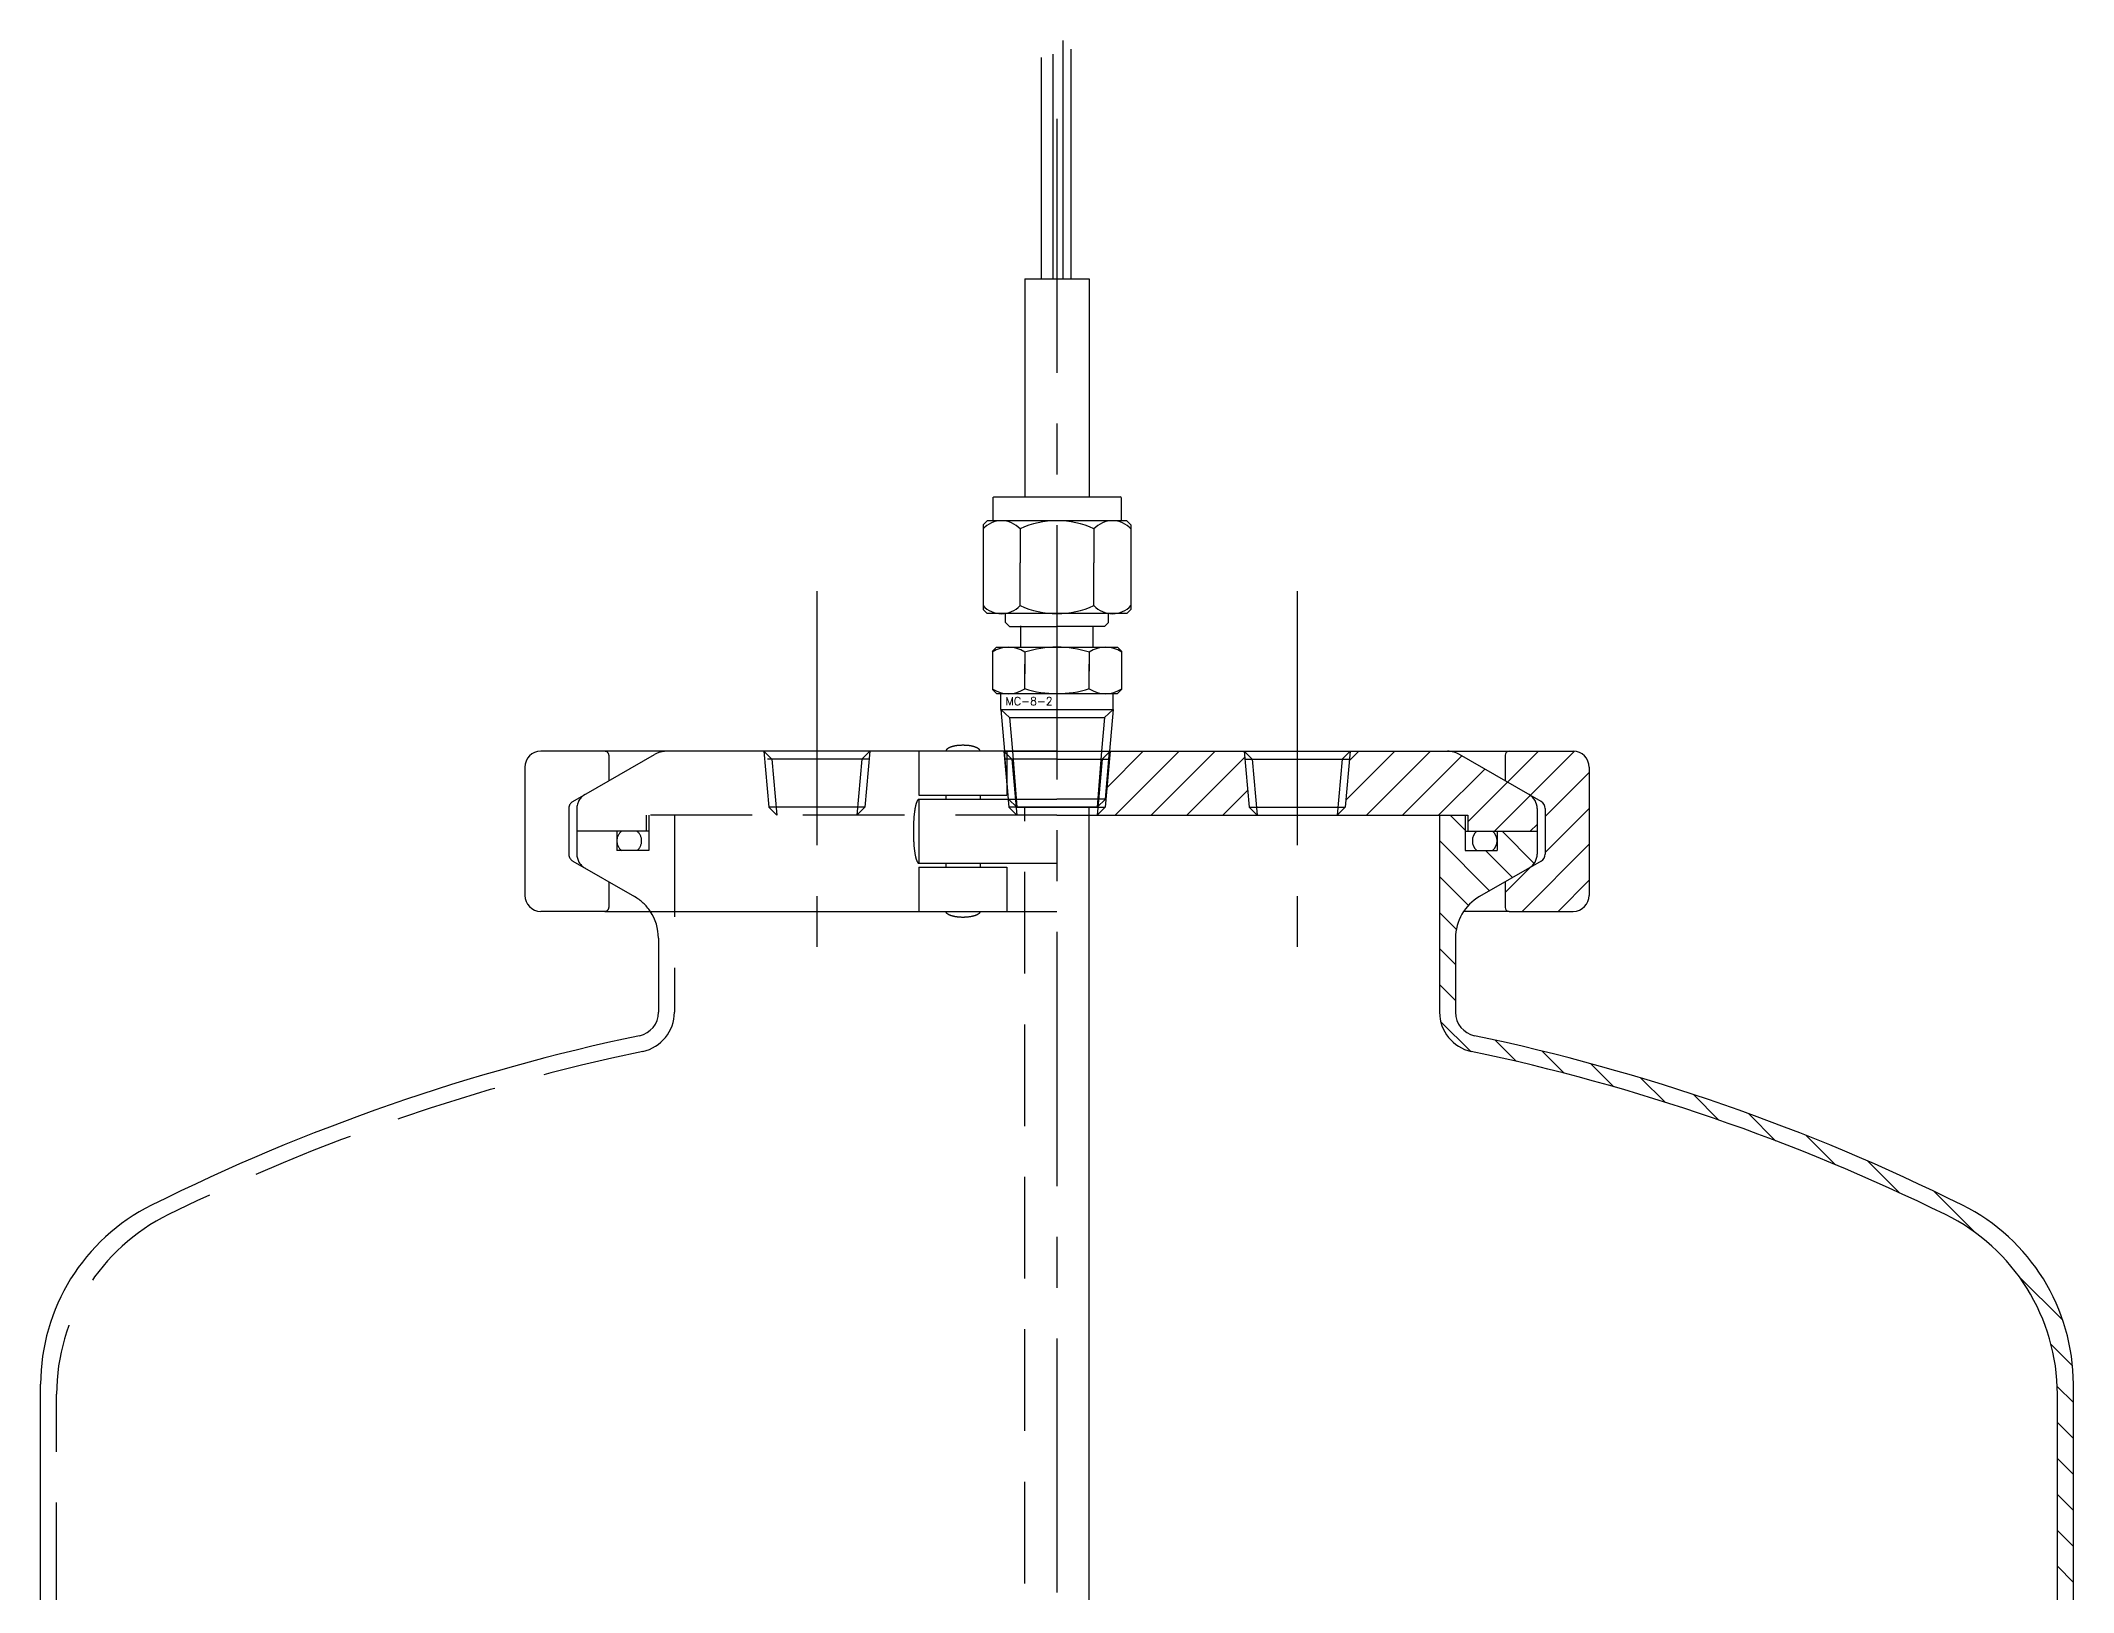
# Model space of a CAD drawing. Extents: x -205 to 175, y -979 to 175.
# Drawn here: x -127 to 127, y -405.1 to -211.2 of the extents above; entities that cross this region are included whole.
import ezdxf

# ---------------------------------------------------------------- set-up
doc = ezdxf.new("R2010")
doc.units = 0
doc.linetypes.add('CENTER', pattern=[50.8, 31.75, -6.35, 6.35, -6.35])
doc.linetypes.add('DASHED', pattern=[19.05, 12.7, -6.35])
doc.layers.get('0').update_dxf_attribs({"linetype": 'CONTINUOUS'})
doc.layers.add('CENTER', color=1, linetype='CENTER')
doc.styles.get("Standard").update_dxf_attribs({"font": 'txt.shx', "height": 3, "bigfont": 'bigfont.shx'})

# ---------------------------------------------------------------- blocks, each defined once
blk = doc.blocks.new('*X1')
at = {"color": 0, "linetype": 'CONTINUOUS'}
for p, q in [((51, -309.87), (49.13, -308)), ((54.06, -317.43), (47.8, -311.16)), ((56.91, -315.78), (53.53, -312.4)), ((59.63, -314.01), (55.62, -310)), ((51.41, -319.26), (47.8, -315.65)), ((49.9, -322.25), (47.8, -320.14)), ((49.8, -326.63), (47.8, -324.63)), ((49.8, -331.12), (47.8, -329.12)), ((51.65, -337.47), (47.93, -333.75)), ((57.43, -338.75), (54.77, -336.1)), ((63.39, -340.22), (60.63, -337.46)), ((69.57, -341.91), (66.69, -339.03)), ((76, -343.85), (72.97, -340.83)), ((82.72, -346.08), (79.53, -342.89)), ((89.78, -348.66), (86.39, -345.26)), ((97.26, -351.65), (93.62, -348)), ((105.27, -355.16), (101.3, -351.2)), ((114.73, -360.13), (109.56, -354.96)), ((125.68, -371.09), (120.2, -365.6)), ((126.89, -376.79), (124.21, -374.11)), ((127, -381.38), (124.98, -379.36)), ((127, -385.87), (125, -383.87)), ((127, -390.36), (125, -388.36)), ((127, -394.85), (125, -392.85)), ((127, -399.34), (125, -397.34)), ((127, -403.83), (125, -401.83))]:
    blk.add_line(p, q, dxfattribs=at)
blk = doc.blocks.new('*X5')
at = {"color": 0, "linetype": 'CONTINUOUS'}
for p, q in [((6.22, -304.55), (10.77, -300)), ((7.26, -308), (15.26, -300)), ((11.75, -308), (19.75, -300)), ((16.24, -308), (23.45, -300.79)), ((36.08, -306.12), (42.2, -300)), ((36.52, -301.19), (37.71, -300)), ((38.69, -308), (46.69, -300)), ((43.18, -308), (50.6, -300.57)), ((47.67, -308), (53.45, -302.22)), ((56.3, -303.86), (60.16, -300)), ((59.14, -305.51), (64.64, -300.01)), ((51.35, -308.81), (56.3, -303.86)), ((61, -308.14), (66.5, -302.64)), ((20.73, -308), (23.81, -304.91)), ((54.65, -310), (59.14, -305.51)), ((61, -312.63), (66.5, -307.13)), ((59.14, -310), (60, -309.14)), ((58.12, -320), (66.5, -311.62)), ((56, -317.63), (59.12, -314.51)), ((62.61, -320), (66.5, -316.11))]:
    blk.add_line(p, q, dxfattribs=at)
blk = doc.blocks.new('*U8')
at = {"color": 7, "linetype": 'CONTINUOUS'}
blk.add_text('MC-8-2', height=1, dxfattribs=at).set_placement((-6.42, -294.24))

msp = doc.modelspace()

# ---------------------------------------------------------------- linework, layer by layer
at = {"color": 7, "linetype": 'CONTINUOUS'}
for p, q in [((-1.94, -240.97), (-1.94, -213.33)), ((-0.49, -240.97), (-0.49, -212.92)), ((0.75, -240.93), (0.75, -211.22)), ((1.79, -240.97), (1.79, -212.29)), ((-4, -240.97), (4, -240.97)), ((-4, -240.97), (-4, -268.2)), ((4, -240.97), (4, -268.2)), ((-8, -268.3), (-7.9, -268.2)), ((-8, -268.3), (-8, -271.2)), ((-7.9, -268.2), (7.9, -268.2)), ((8, -268.3), (7.9, -268.2)), ((8, -268.3), (8, -271.2)), ((-9.24, -271.7), (-8.74, -271.2)), ((-9.24, -271.7), (-9.24, -282.3)), ((8.74, -271.2), (-8.74, -271.2)), ((9.24, -271.7), (8.74, -271.2)), ((9.24, -271.7), (9.24, -282.3)), ((-4.62, -272.21), (-4.62, -276.45)), ((-4.62, -272.21), (-4.62, -276.45)), ((4.62, -272.21), (4.62, -276.45)), ((-4.62, -281.79), (-4.62, -276.45)), ((4.62, -281.79), (4.62, -276.45)), ((-8.74, -282.8), (-9.24, -282.3)), ((8.74, -282.8), (-8.74, -282.8)), ((-6.43, -283.92), (-6.43, -282.8)), ((-5.93, -284.42), (-6.43, -283.92)), ((-5.93, -284.42), (0, -284.42)), ((-4.5, -287), (-4.5, -284.32)), ((5.93, -284.42), (0, -284.42)), ((4.5, -287), (4.5, -284.32)), ((5.93, -284.42), (6.43, -283.92)), ((6.43, -283.92), (6.43, -282.8)), ((8.74, -282.8), (9.24, -282.3)), ((-8.08, -287.5), (-7.58, -287)), ((-7.58, -287), (7.58, -287)), ((-6, -287), (6, -287)), ((7.58, -287), (8.08, -287.5)), ((-8.08, -287.5), (-8.08, -292.3)), ((-4.04, -287.62), (-4.04, -290.31)), ((-4.04, -287.62), (-4.04, -290)), ((-4.04, -292.18), (-4.04, -289.12)), ((4.04, -287.62), (4.04, -290)), ((4.04, -287.62), (4.04, -290)), ((4.04, -292.18), (4.04, -289.12)), ((8.08, -287.5), (8.08, -292.3)), ((-8.08, -292.3), (-7.58, -292.8)), ((-7.58, -292.8), (7.58, -292.8)), ((-7.58, -292.8), (7.58, -292.8)), ((-7, -294.8), (-7, -292.8)), ((-6, -292.8), (6, -292.8)), ((-5.5, -292.8), (5.5, -292.8)), ((7, -294.8), (7, -292.8)), ((7.58, -292.8), (8.08, -292.3)), ((-7, -294.8), (-6.57, -300)), ((-7, -294.8), (-5.92, -295.8)), ((-7, -294.8), (7, -294.8)), ((-5.92, -295.8), (-5.57, -300)), ((-5.92, -295.8), (5.92, -295.8)), ((5.92, -295.8), (5.57, -300)), ((7, -294.8), (5.92, -295.8)), ((7, -294.8), (6.57, -300)), ((-66.5, -302), (-66.5, -318)), ((-56.5, -300), (-64.5, -300)), ((-48.8, -300), (-56.5, -300)), ((0, -300), (-48.8, -300)), ((-17.25, -300), (-17.25, -305.5)), ((-6.57, -300), (6.57, -300)), ((-6.25, -300), (-6.25, -305.5)), ((0, -300), (48.8, -300)), ((0, -301), (6.54, -301)), ((5.57, -300), (5, -307)), ((5.63, -301), (5, -308)), ((6.63, -300), (5.63, -301)), ((6.63, -300), (6, -307)), ((6.08, -306), (6.57, -300)), ((23.37, -300), (24.37, -301)), ((23.37, -300), (24, -307)), ((23.46, -301), (36.54, -301)), ((24.37, -301), (25, -308)), ((35.63, -301), (35, -308)), ((36.63, -300), (35.63, -301)), ((36.63, -300), (36, -307)), ((48.8, -300), (56.5, -300)), ((60.5, -306.29), (50.3, -300.4)), ((56, -300.5), (56, -303.69)), ((56.5, -300), (64.5, -300)), ((66.5, -302), (66.5, -318)), ((-17.25, -305.5), (-6.25, -305.5)), ((-17.25, -306), (-17.25, -314)), ((-17.25, -306), (0, -306)), ((-13.89, -305.5), (-13.89, -306)), ((-9.61, -305.5), (-9.61, -306)), ((-5, -307), (0, -307)), ((6.08, -306), (0, -306)), ((0, -307), (6, -307)), ((5, -307), (0, -307)), ((5, -307), (0, -307)), ((4, -784.97), (4, -307)), ((6.08, -306), (5, -307)), ((6, -307), (5, -308)), ((24, -307), (25, -308)), ((24, -307), (36, -307)), ((36, -307), (35, -308)), ((60, -307.15), (60, -312.85)), ((61, -307.15), (61, -312.85)), ((0, -308), (51.35, -308)), ((47.8, -308), (47.8, -332.6)), ((51, -308), (51, -312.4)), ((51.35, -308), (51.35, -310)), ((51, -310), (60, -310)), ((51, -312.4), (55, -312.4)), ((55, -310), (55, -312.4)), ((-17.25, -314), (0, -314)), ((-17.25, -314.5), (-17.25, -320)), ((-17.25, -314.5), (-6.25, -314.5)), ((-13.89, -314), (-13.89, -314.5)), ((-9.61, -314), (-9.61, -314.5)), ((-6.25, -314.5), (-6.25, -320)), ((60.5, -313.71), (52.8, -318.16)), ((56, -316.31), (56, -319.5)), ((-56.5, -320), (-64.5, -320)), ((-56.5, -320), (-50.82, -320)), ((-50.82, -320), (0, -320)), ((56.5, -320), (50.82, -320)), ((56.5, -320), (64.5, -320)), ((-49.8, -323.35), (-49.8, -332.6)), ((49.8, -323.35), (49.8, -332.6)), ((-127, -761.71), (-127, -379.09)), ((125, -758.6), (125, -380.33)), ((127, -758.6), (127, -379.09))]:
    msp.add_line(p, q, dxfattribs=at)
at = {"color": 3, "linetype": 'DASHED'}
for p, q in [((-60.5, -306.29), (-50.3, -300.4)), ((-56, -300.5), (-56, -303.69)), ((-36.63, -300), (-35.63, -301)), ((-36.63, -300), (-36, -307)), ((-23.46, -301), (-36.54, -301)), ((-35.63, -301), (-35, -308)), ((-24.37, -301), (-25, -308)), ((-23.37, -300), (-24.37, -301)), ((-23.37, -300), (-24, -307)), ((-6.63, -300), (-6, -307)), ((-6.63, -300), (-5.63, -301)), ((-6.08, -306), (-6.57, -300)), ((0, -301), (-6.54, -301)), ((-5.63, -301), (-5, -308)), ((-5.57, -300), (-5, -307)), ((-61, -307.15), (-61, -312.85)), ((-60, -307.15), (-60, -312.85)), ((-36, -307), (-35, -308)), ((-24, -307), (-36, -307)), ((-24, -307), (-25, -308)), ((-6.08, -306), (-5, -307)), ((-6.08, -306), (0, -306)), ((-6, -307), (-5, -308)), ((0, -307), (-6, -307)), ((-5, -307), (0, -307)), ((-4, -784.97), (-4, -307)), ((-51.35, -308), (-51.35, -310)), ((0, -308), (-51.35, -308)), ((-51, -308), (-51, -312.4)), ((-47.8, -308), (-47.8, -332.6)), ((-51, -310), (-60, -310)), ((-55, -310), (-55, -312.4)), ((-51, -312.4), (-55, -312.4)), ((-60.5, -313.71), (-52.8, -318.16)), ((-56, -316.31), (-56, -319.5)), ((-125, -787.56), (-125, -380.33))]:
    msp.add_line(p, q, dxfattribs=at)
at = {"color": 7, "linetype": 'CONTINUOUS'}
for points in [[(-9.61, -300, 0), (-9.61, -299.98, 0), (-9.61, -299.96, 0), (-9.62, -299.94, 0), (-9.62, -299.93, 0), (-9.63, -299.91, 0), (-9.64, -299.89, 0), (-9.64, -299.87, 0), (-9.65, -299.85, 0), (-9.66, -299.84, 0), (-9.68, -299.82, 0), (-9.69, -299.8, 0), (-9.7, -299.78, 0), (-9.72, -299.77, 0), (-9.74, -299.75, 0), (-9.76, -299.73, 0), (-9.78, -299.71, 0), (-9.8, -299.7, 0), (-9.82, -299.68, 0), (-9.84, -299.66, 0), (-9.86, -299.65, 0), (-9.89, -299.63, 0), (-9.92, -299.62, 0), (-9.94, -299.6, 0), (-9.97, -299.58, 0), (-10, -299.57, 0), (-10.03, -299.56, 0), (-10.06, -299.54, 0), (-10.1, -299.53, 0), (-10.13, -299.51, 0), (-10.17, -299.5, 0), (-10.2, -299.49, 0), (-10.24, -299.47, 0), (-10.28, -299.46, 0), (-10.31, -299.45, 0), (-10.35, -299.44, 0), (-10.39, -299.42, 0), (-10.43, -299.41, 0), (-10.48, -299.4, 0), (-10.52, -299.39, 0), (-10.56, -299.38, 0), (-10.61, -299.37, 0), (-10.65, -299.36, 0), (-10.7, -299.35, 0), (-10.74, -299.34, 0), (-10.79, -299.33, 0), (-10.84, -299.32, 0), (-10.88, -299.32, 0), (-10.93, -299.31, 0), (-10.98, -299.3, 0), (-11.03, -299.3, 0), (-11.08, -299.29, 0), (-11.13, -299.29, 0), (-11.18, -299.28, 0), (-11.23, -299.28, 0), (-11.28, -299.27, 0), (-11.33, -299.27, 0), (-11.38, -299.26, 0), (-11.44, -299.26, 0), (-11.49, -299.26, 0), (-11.54, -299.26, 0), (-11.59, -299.25, 0), (-11.65, -299.25, 0), (-11.7, -299.25, 0), (-11.75, -299.25, 0), (-11.8, -299.25, 0), (-11.85, -299.25, 0), (-11.91, -299.25, 0), (-11.96, -299.26, 0), (-12.01, -299.26, 0), (-12.06, -299.26, 0), (-12.12, -299.26, 0), (-12.17, -299.27, 0), (-12.22, -299.27, 0), (-12.27, -299.28, 0), (-12.32, -299.28, 0), (-12.37, -299.29, 0), (-12.42, -299.29, 0), (-12.47, -299.3, 0), (-12.52, -299.3, 0), (-12.57, -299.31, 0), (-12.62, -299.32, 0), (-12.66, -299.32, 0), (-12.71, -299.33, 0), (-12.76, -299.34, 0), (-12.8, -299.35, 0), (-12.85, -299.36, 0), (-12.89, -299.37, 0), (-12.94, -299.38, 0), (-12.98, -299.39, 0), (-13.02, -299.4, 0), (-13.07, -299.41, 0), (-13.11, -299.42, 0), (-13.15, -299.44, 0), (-13.19, -299.45, 0), (-13.22, -299.46, 0), (-13.26, -299.47, 0), (-13.3, -299.49, 0), (-13.33, -299.5, 0), (-13.37, -299.51, 0), (-13.4, -299.53, 0), (-13.44, -299.54, 0), (-13.47, -299.56, 0), (-13.5, -299.57, 0), (-13.53, -299.58, 0), (-13.56, -299.6, 0), (-13.58, -299.62, 0), (-13.61, -299.63, 0), (-13.64, -299.65, 0), (-13.66, -299.66, 0), (-13.68, -299.68, 0), (-13.7, -299.7, 0), (-13.72, -299.71, 0), (-13.74, -299.73, 0), (-13.76, -299.75, 0), (-13.78, -299.77, 0), (-13.8, -299.78, 0), (-13.81, -299.8, 0), (-13.82, -299.82, 0), (-13.84, -299.84, 0), (-13.85, -299.85, 0), (-13.86, -299.87, 0), (-13.86, -299.89, 0), (-13.87, -299.91, 0), (-13.88, -299.93, 0), (-13.88, -299.94, 0), (-13.89, -299.96, 0), (-13.89, -299.98, 0), (-13.89, -300, 0)], [(-17.25, -306, 0), (-17.27, -306, 0), (-17.28, -306, 0), (-17.3, -306.01, 0), (-17.32, -306.02, 0), (-17.34, -306.03, 0), (-17.35, -306.04, 0), (-17.37, -306.06, 0), (-17.39, -306.08, 0), (-17.4, -306.1, 0), (-17.42, -306.12, 0), (-17.44, -306.14, 0), (-17.45, -306.17, 0), (-17.47, -306.2, 0), (-17.49, -306.23, 0), (-17.5, -306.27, 0), (-17.52, -306.3, 0), (-17.53, -306.34, 0), (-17.55, -306.38, 0), (-17.57, -306.43, 0), (-17.58, -306.47, 0), (-17.6, -306.52, 0), (-17.61, -306.57, 0), (-17.62, -306.62, 0), (-17.64, -306.67, 0), (-17.65, -306.73, 0), (-17.67, -306.79, 0), (-17.68, -306.85, 0), (-17.69, -306.91, 0), (-17.71, -306.97, 0), (-17.72, -307.04, 0), (-17.73, -307.1, 0), (-17.75, -307.17, 0), (-17.76, -307.24, 0), (-17.77, -307.31, 0), (-17.78, -307.39, 0), (-17.79, -307.46, 0), (-17.8, -307.54, 0), (-17.81, -307.62, 0), (-17.82, -307.7, 0), (-17.83, -307.78, 0), (-17.84, -307.86, 0), (-17.85, -307.94, 0), (-17.86, -308.03, 0), (-17.87, -308.11, 0), (-17.88, -308.2, 0), (-17.88, -308.29, 0), (-17.89, -308.38, 0), (-17.9, -308.47, 0), (-17.9, -308.56, 0), (-17.91, -308.65, 0), (-17.92, -308.75, 0), (-17.92, -308.84, 0), (-17.93, -308.93, 0), (-17.93, -309.03, 0), (-17.93, -309.12, 0), (-17.94, -309.22, 0), (-17.94, -309.32, 0), (-17.94, -309.41, 0), (-17.95, -309.51, 0), (-17.95, -309.61, 0), (-17.95, -309.71, 0), (-17.95, -309.8, 0), (-17.95, -309.9, 0), (-17.95, -310, 0), (-17.95, -310.1, 0), (-17.95, -310.2, 0), (-17.95, -310.29, 0), (-17.95, -310.39, 0), (-17.95, -310.49, 0), (-17.94, -310.59, 0), (-17.94, -310.68, 0), (-17.94, -310.78, 0), (-17.93, -310.88, 0), (-17.93, -310.97, 0), (-17.93, -311.07, 0), (-17.92, -311.16, 0), (-17.92, -311.25, 0), (-17.91, -311.35, 0), (-17.9, -311.44, 0), (-17.9, -311.53, 0), (-17.89, -311.62, 0), (-17.88, -311.71, 0), (-17.88, -311.8, 0), (-17.87, -311.89, 0), (-17.86, -311.97, 0), (-17.85, -312.06, 0), (-17.84, -312.14, 0), (-17.83, -312.22, 0), (-17.82, -312.3, 0), (-17.81, -312.38, 0), (-17.8, -312.46, 0), (-17.79, -312.54, 0), (-17.78, -312.61, 0), (-17.77, -312.69, 0), (-17.76, -312.76, 0), (-17.75, -312.83, 0), (-17.73, -312.9, 0), (-17.72, -312.96, 0), (-17.71, -313.03, 0), (-17.69, -313.09, 0), (-17.68, -313.15, 0), (-17.67, -313.21, 0), (-17.65, -313.27, 0), (-17.64, -313.33, 0), (-17.62, -313.38, 0), (-17.61, -313.43, 0), (-17.6, -313.48, 0), (-17.58, -313.53, 0), (-17.57, -313.57, 0), (-17.55, -313.62, 0), (-17.53, -313.66, 0), (-17.52, -313.7, 0), (-17.5, -313.73, 0), (-17.49, -313.77, 0), (-17.47, -313.8, 0), (-17.45, -313.83, 0), (-17.44, -313.86, 0), (-17.42, -313.88, 0), (-17.4, -313.9, 0), (-17.39, -313.92, 0), (-17.37, -313.94, 0), (-17.35, -313.96, 0), (-17.34, -313.97, 0), (-17.32, -313.98, 0), (-17.3, -313.99, 0), (-17.28, -314, 0), (-17.27, -314, 0), (-17.25, -314, 0)], [(-9.61, -320, 0), (-9.61, -320.02, 0), (-9.61, -320.04, 0), (-9.62, -320.06, 0), (-9.62, -320.07, 0), (-9.63, -320.09, 0), (-9.64, -320.11, 0), (-9.64, -320.13, 0), (-9.65, -320.15, 0), (-9.66, -320.16, 0), (-9.68, -320.18, 0), (-9.69, -320.2, 0), (-9.7, -320.22, 0), (-9.72, -320.23, 0), (-9.74, -320.25, 0), (-9.76, -320.27, 0), (-9.78, -320.29, 0), (-9.8, -320.3, 0), (-9.82, -320.32, 0), (-9.84, -320.34, 0), (-9.86, -320.35, 0), (-9.89, -320.37, 0), (-9.92, -320.38, 0), (-9.94, -320.4, 0), (-9.97, -320.42, 0), (-10, -320.43, 0), (-10.03, -320.44, 0), (-10.06, -320.46, 0), (-10.1, -320.47, 0), (-10.13, -320.49, 0), (-10.17, -320.5, 0), (-10.2, -320.51, 0), (-10.24, -320.53, 0), (-10.28, -320.54, 0), (-10.31, -320.55, 0), (-10.35, -320.56, 0), (-10.39, -320.58, 0), (-10.43, -320.59, 0), (-10.48, -320.6, 0), (-10.52, -320.61, 0), (-10.56, -320.62, 0), (-10.61, -320.63, 0), (-10.65, -320.64, 0), (-10.7, -320.65, 0), (-10.74, -320.66, 0), (-10.79, -320.67, 0), (-10.84, -320.68, 0), (-10.88, -320.68, 0), (-10.93, -320.69, 0), (-10.98, -320.7, 0), (-11.03, -320.7, 0), (-11.08, -320.71, 0), (-11.13, -320.71, 0), (-11.18, -320.72, 0), (-11.23, -320.72, 0), (-11.28, -320.73, 0), (-11.33, -320.73, 0), (-11.38, -320.74, 0), (-11.44, -320.74, 0), (-11.49, -320.74, 0), (-11.54, -320.74, 0), (-11.59, -320.75, 0), (-11.65, -320.75, 0), (-11.7, -320.75, 0), (-11.75, -320.75, 0), (-11.8, -320.75, 0), (-11.85, -320.75, 0), (-11.91, -320.75, 0), (-11.96, -320.74, 0), (-12.01, -320.74, 0), (-12.06, -320.74, 0), (-12.12, -320.74, 0), (-12.17, -320.73, 0), (-12.22, -320.73, 0), (-12.27, -320.72, 0), (-12.32, -320.72, 0), (-12.37, -320.71, 0), (-12.42, -320.71, 0), (-12.47, -320.7, 0), (-12.52, -320.7, 0), (-12.57, -320.69, 0), (-12.62, -320.68, 0), (-12.66, -320.68, 0), (-12.71, -320.67, 0), (-12.76, -320.66, 0), (-12.8, -320.65, 0), (-12.85, -320.64, 0), (-12.89, -320.63, 0), (-12.94, -320.62, 0), (-12.98, -320.61, 0), (-13.02, -320.6, 0), (-13.07, -320.59, 0), (-13.11, -320.58, 0), (-13.15, -320.56, 0), (-13.19, -320.55, 0), (-13.22, -320.54, 0), (-13.26, -320.53, 0), (-13.3, -320.51, 0), (-13.33, -320.5, 0), (-13.37, -320.49, 0), (-13.4, -320.47, 0), (-13.44, -320.46, 0), (-13.47, -320.44, 0), (-13.5, -320.43, 0), (-13.53, -320.42, 0), (-13.56, -320.4, 0), (-13.58, -320.38, 0), (-13.61, -320.37, 0), (-13.64, -320.35, 0), (-13.66, -320.34, 0), (-13.68, -320.32, 0), (-13.7, -320.3, 0), (-13.72, -320.29, 0), (-13.74, -320.27, 0), (-13.76, -320.25, 0), (-13.78, -320.23, 0), (-13.8, -320.22, 0), (-13.81, -320.2, 0), (-13.82, -320.18, 0), (-13.84, -320.16, 0), (-13.85, -320.15, 0), (-13.86, -320.13, 0), (-13.86, -320.11, 0), (-13.87, -320.09, 0), (-13.88, -320.07, 0), (-13.88, -320.06, 0), (-13.89, -320.04, 0), (-13.89, -320.02, 0), (-13.89, -320, 0)]]:
    msp.add_polyline3d(points, dxfattribs=at)
for centre, radius, start, end in [((-6.93, -274.35), 3.15, 42.754, 137.246), ((0, -282.27), 11.07, 65.3297, 114.6703), ((6.93, -274.35), 3.15, 42.754, 137.246), ((-6.93, -279.66), 3.15, 222.754, 317.246), ((0, -271.74), 11.07, 245.3297, 294.6703), ((6.93, -279.66), 3.15, 222.754, 317.246), ((-6.06, -290.57), 3.58, 55.5829, 124.4171), ((0, -300.39), 13.39, 72.4267, 107.5733), ((6.06, -290.57), 3.58, 55.5829, 124.4171), ((-6.06, -289.23), 3.58, 235.5829, 304.4171), ((0, -279.41), 13.39, 252.4267, 287.5733), ((6.06, -289.23), 3.58, 235.5829, 304.4171), ((-64.5, -302), 2, 90, 180), ((48.8, -303), 3, 60, 90), ((56.5, -300.5), 0.5, 90, 180), ((64.5, -302), 2, 0, 90), ((58, -307.15), 2, 0, 60), ((60, -307.15), 1, 0, 60), ((53.45, -311.2), 1.55, 129.268, 230.732), ((53.45, -311.2), 1.55, 309.268, 50.732), ((58, -312.85), 2, 300, 0), ((60, -312.85), 1, 300, 0), ((-64.5, -318), 2, 180, 270), ((-55.8, -323.35), 6, 0, 33.976), ((55.8, -323.35), 6, 120, 180), ((56.5, -319.5), 0.5, 180, 270), ((64.5, -318), 2, 270, 0), ((-52.8, -332.6), 3, 281.8557, 0), ((52.8, -332.6), 5, 180, 258.1443), ((52.8, -332.6), 3, 180, 258.1443), ((0, -584.12), 254, 101.8557, 116.4499), ((0, -584.12), 252, 63.8624, 78.1443), ((0, -584.12), 254, 63.5501, 78.1443), ((-102, -379.09), 25, 116.4499, 180), ((100, -380.33), 25, 0, 63.8624), ((102, -379.09), 25, 0, 63.5501)]:
    msp.add_arc(centre, radius, start, end, dxfattribs=at)
at = {"color": 3, "linetype": 'DASHED'}
for centre, radius, start, end in [((-56.5, -300.5), 0.5, 0, 90), ((-48.8, -303), 3, 90, 120), ((-60, -307.15), 1, 120, 180), ((-58, -307.15), 2, 120, 180), ((-53.45, -311.2), 1.55, 129.268, 230.732), ((-53.45, -311.2), 1.55, 309.268, 50.732), ((-60, -312.85), 1, 180, 240), ((-58, -312.85), 2, 180, 240), ((-56.5, -319.5), 0.5, 270, 0), ((-55.8, -323.35), 6, 33.976, 60), ((-52.8, -332.6), 5, 281.8557, 0), ((0, -584.12), 252, 101.8557, 116.1376), ((-100, -380.33), 25, 116.1376, 180)]:
    msp.add_arc(centre, radius, start, end, dxfattribs=at)
at = {"layer": 'CENTER', "color": 1, "linetype": 'CENTER'}
for p, q in [((0, -220.97), (0, -943)), ((-30, -280), (-30, -328)), ((30, -280), (30, -328))]:
    msp.add_line(p, q, dxfattribs=at)

# ---------------------------------------------------------------- block references
at = {"color": 7, "linetype": 'CONTINUOUS'}
for name in ['*U8', '*X5', '*X1']:
    msp.add_blockref(name, (0, 0), dxfattribs=at)

doc.saveas('drawing.dxf')
